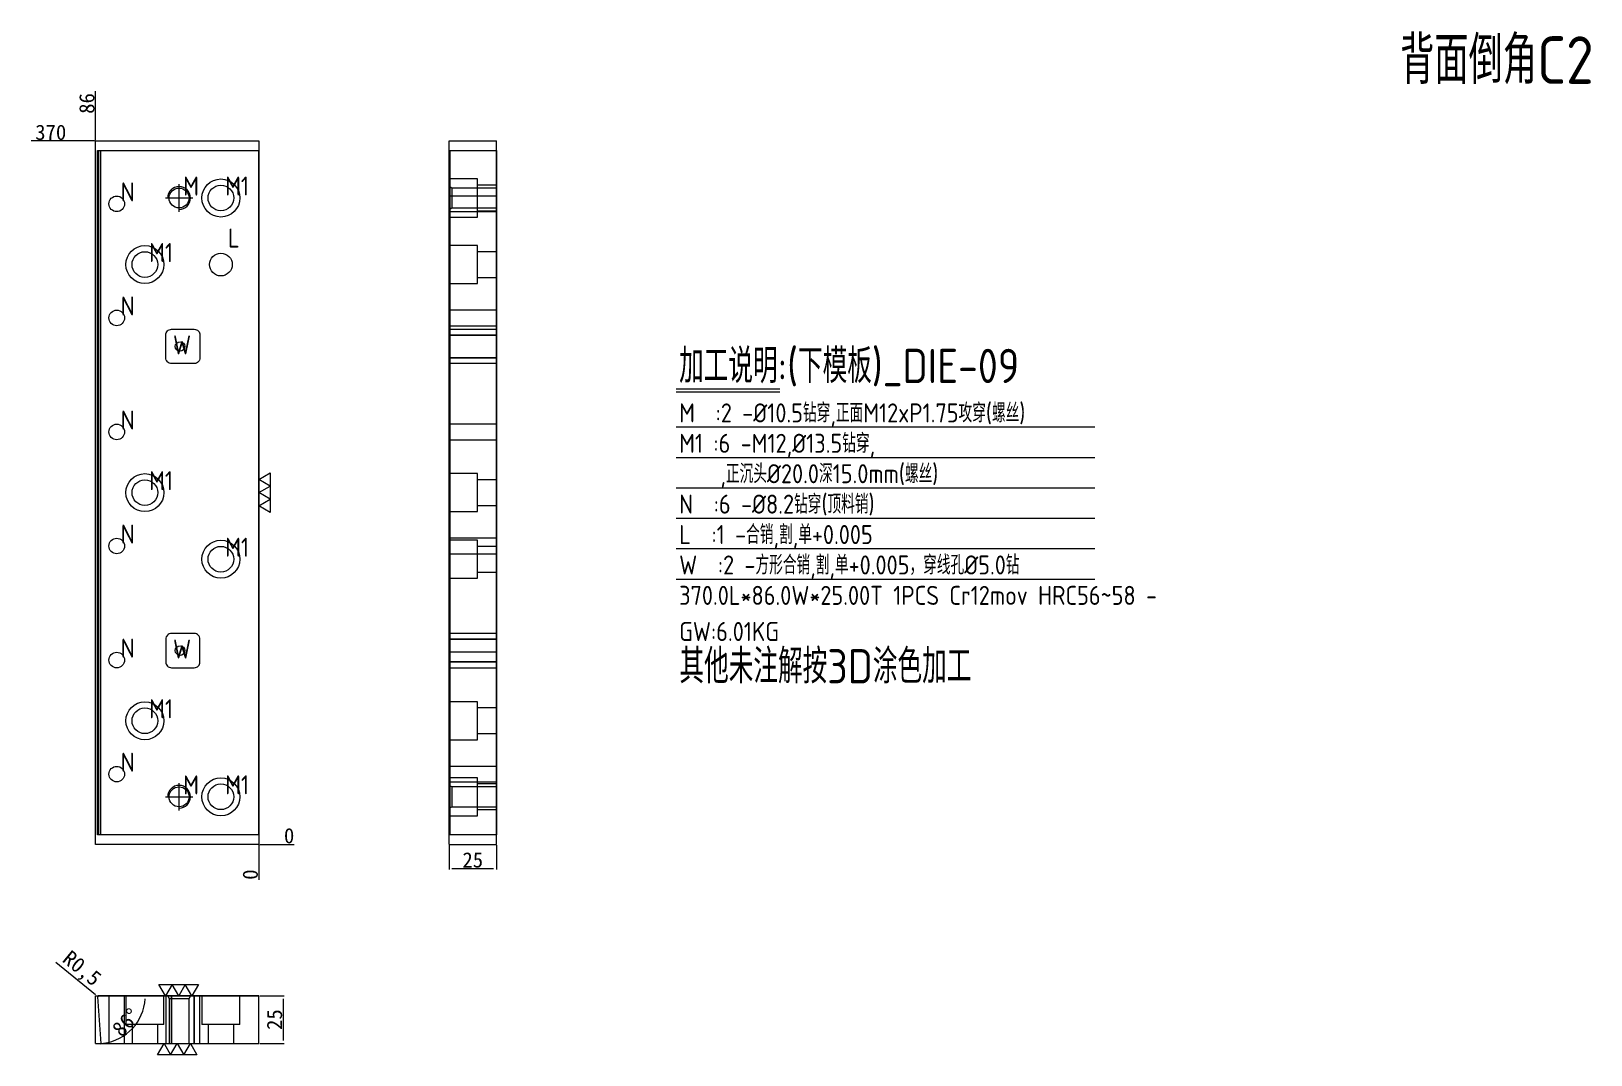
# Model space of a CAD drawing. Header units: millimetres. Extents: x 16454 to 17275, y 44818 to 45356.
import ezdxf

# ---------------------------------------------------------------- set-up
doc = ezdxf.new("R2010")
doc.units = ezdxf.units.MM
doc.linetypes.add('CENTER', pattern=[0])
doc.linetypes.add('DASHED', pattern=[0])
doc.layers.add('DIE', color=7, linetype='Continuous', true_color=0xffffff)
doc.layers.add('U1', color=7, linetype='Continuous', true_color=0xffffff)
doc.layers.add('dim', color=4, linetype='Continuous')
doc.styles.add('_PUG_ERP', font='txt')
doc.styles.add('gbenor', font='gbenor.shx', dxfattribs={"bigfont": 'gbcbig'})
doc.dimstyles.new('_PUG_ERP', dxfattribs={"dimtxt": 8, "dimasz": 1.5, "dimexe": 0.5, "dimexo": 0.5, "dimgap": 0.5, "dimtad": 1, "dimtxsty": '_PUG_ERP', "dimblk": 'CLOSEDBLANK', "dimcen": 0, "dimclrd": 4, "dimclre": 4, "dimclrt": 3, "dimazin": 3, "dimtfac": 1, "dimtmove": 0, "dimatfit": 3, "dimldrblk": 'CLOSEDBLANK', "dimlwd": 9, "dimlwe": 9})

# ---------------------------------------------------------------- blocks, each defined once
blk = doc.blocks.new('*D1266')
at = {"layer": 'Defpoints', "color": 0}
for p in [(16474.92, 45298.21), (16487.67, 45298.21), (16573.67, 44928.21)]:
    blk.add_point(p, dxfattribs=at)
at = {"layer": 'dim', "color": 4, "lineweight": 9}
blk.add_line((16487.17, 45298.21), (16453.85, 45298.21), dxfattribs=at)
at = {"layer": 'dim', "color": 3, "lineweight": 18, "insert": (16464.13, 45302.71), "char_height": 8, "attachment_point": 5, "style": '_PUG_ERP'}
blk.add_mtext('370', dxfattribs=at)
blk = doc.blocks.new('_ClosedBlank')
blk = doc.blocks.new('*D1267')
at = {"layer": 'Defpoints', "color": 0}
for p in [(16573.67, 44928.21), (16573.67, 44928.21), (16586.42, 44928.21)]:
    blk.add_point(p, dxfattribs=at)
at = {"layer": 'dim', "color": 4, "lineweight": 9}
blk.add_line((16574.17, 44928.21), (16592.25, 44928.21), dxfattribs=at)
at = {"layer": 'dim', "color": 3, "lineweight": 18, "insert": (16589.58, 44932.71), "char_height": 8, "attachment_point": 5, "style": '_PUG_ERP'}
blk.add_mtext('0', dxfattribs=at)
blk = doc.blocks.new('*D1268')
at = {"layer": 'Defpoints', "color": 0}
for p in [(16573.67, 44928.21), (16573.67, 44928.21), (16573.67, 44915.46)]:
    blk.add_point(p, dxfattribs=at)
at = {"layer": 'dim', "color": 4, "lineweight": 9}
blk.add_line((16573.67, 44927.71), (16573.67, 44909.63), dxfattribs=at)
at = {"layer": 'dim', "color": 3, "lineweight": 18, "insert": (16569.17, 44912.3), "char_height": 8, "attachment_point": 5, "rotation": 90, "style": '_PUG_ERP'}
blk.add_mtext('0', dxfattribs=at)
blk = doc.blocks.new('*D1269')
at = {"layer": 'Defpoints', "color": 0}
for p in [(16487.67, 45310.96), (16487.67, 45298.21), (16573.67, 44928.21)]:
    blk.add_point(p, dxfattribs=at)
at = {"layer": 'dim', "color": 4, "lineweight": 9}
for p, q in [((16487.67, 45307.96), (16487.67, 45324.41)), ((16487.67, 45304.96), (16487.67, 45307.96)), ((16487.67, 45298.71), (16487.67, 45304.96))]:
    blk.add_line(p, q, dxfattribs=at)
at = {"layer": 'dim', "color": 3, "lineweight": 18, "insert": (16483.17, 45317.94), "char_height": 8, "attachment_point": 5, "rotation": 90, "style": '_PUG_ERP'}
blk.add_mtext('86', dxfattribs=at)
blk = doc.blocks.new('*D1270')
at = {"layer": 'Defpoints', "color": 0}
for p in [(16573.67, 44848.51), (16573.67, 44823.51), (16586.42, 44823.51)]:
    blk.add_point(p, dxfattribs=at)
at = {"layer": 'dim', "color": 4, "lineweight": 9}
for p, q in [((16574.17, 44848.51), (16586.92, 44848.51)), ((16586.42, 44847.01), (16586.42, 44825.01)), ((16574.17, 44823.51), (16586.92, 44823.51))]:
    blk.add_line(p, q, dxfattribs=at)
at = {"layer": 'dim', "color": 3, "lineweight": 18, "insert": (16581.92, 44836.01), "char_height": 8, "attachment_point": 5, "rotation": 90, "style": '_PUG_ERP'}
blk.add_mtext('25', dxfattribs=at)
blk = doc.blocks.new('*D1271')
at = {"layer": 'Defpoints', "color": 0}
for p in [(16673.71, 44928.21), (16698.71, 44928.21), (16698.71, 44915.46)]:
    blk.add_point(p, dxfattribs=at)
at = {"layer": 'dim', "color": 4, "lineweight": 9}
for p, q in [((16673.71, 44927.71), (16673.71, 44914.96)), ((16698.71, 44927.71), (16698.71, 44914.96)), ((16675.21, 44915.46), (16697.21, 44915.46))]:
    blk.add_line(p, q, dxfattribs=at)
at = {"layer": 'dim', "color": 3, "lineweight": 18, "insert": (16686.21, 44919.96), "char_height": 8, "attachment_point": 5, "style": '_PUG_ERP'}
blk.add_mtext('25', dxfattribs=at)
blk = doc.blocks.new('*D1272')
at = {"layer": 'Defpoints', "color": 0}
for p in [(16488.75, 44847.97), (16489.25, 44848.51), (16573.67, 44848.51), (16490.46, 44823.51), (16502.28, 44827.36)]:
    blk.add_point(p, dxfattribs=at)
at = {"layer": 'dim', "color": 4, "lineweight": 9}
blk.add_line((16490.5, 44823.01), (16490.5, 44822.95), dxfattribs=at)
blk.add_arc((16488.72, 44848.51), 25.12, 277.4212, 356.5788, dxfattribs=at)
at = {"layer": 'dim', "color": 3, "lineweight": 18, "insert": (16503.66, 44834.57), "char_height": 8, "attachment_point": 5, "rotation": 47, "style": '_PUG_ERP'}
blk.add_mtext('86%%d', dxfattribs=at)
blk = doc.blocks.new('*D1273')
at = {"layer": 'Defpoints', "color": 0}
for p in [(16488.86, 44848.32), (16489.25, 44848.01)]:
    blk.add_point(p, dxfattribs=at)
at = {"layer": 'dim', "color": 4, "lineweight": 9}
for p, q in [((16466.85, 44866.24), (16487.7, 44849.27)), ((16489.25, 44848.01), (16488.86, 44848.32))]:
    blk.add_line(p, q, dxfattribs=at)
at = {"layer": 'dim', "color": 3, "lineweight": 18, "insert": (16480.01, 44862.31), "char_height": 8, "attachment_point": 5, "rotation": 320.86738, "style": '_PUG_ERP'}
blk.add_mtext('R0,5', dxfattribs=at)

msp = doc.modelspace()

# ---------------------------------------------------------------- linework, layer by layer
at = {"layer": 'DIE', "color": 11, "linetype": 'Continuous', "lineweight": 18}
for p, q in [((16488.753, 45293.212), (16488.753, 44933.212)), ((16488.753, 45293.212), (16489.253, 45293.212)), ((16573.667, 44933.212), (16573.667, 45293.212)), ((16673.71, 44933.212), (16673.71, 45293.212)), ((16673.71, 45293.212), (16698.71, 45293.212)), ((16698.71, 45293.212), (16698.71, 44933.212)), ((16489.253, 44933.212), (16488.753, 44933.212)), ((16698.71, 44933.212), (16673.71, 44933.212)), ((16488.754, 44847.973), (16490.465, 44823.508)), ((16573.667, 44848.508), (16489.253, 44848.508)), ((16573.667, 44823.508), (16573.667, 44848.508)), ((16490.465, 44823.508), (16573.667, 44823.508))]:
    msp.add_line(p, q, dxfattribs=at)
at = {"layer": 'DIE', "color": 155, "linetype": 'DASHED', "lineweight": 13, "ltscale": 0.496227}
for p, q in [((16488.754, 44933.212), (16488.754, 45293.212)), ((16674.245, 44933.212), (16674.245, 45293.212)), ((16673.71, 45196.139), (16698.71, 45196.139)), ((16698.71, 45196.139), (16673.71, 45196.139)), ((16698.71, 45184.139), (16673.71, 45184.139)), ((16673.71, 45184.139), (16698.71, 45184.139)), ((16698.71, 45036.139), (16673.71, 45036.139)), ((16673.71, 45036.139), (16698.71, 45036.139)), ((16673.71, 45024.139), (16698.71, 45024.139)), ((16698.71, 45024.139), (16673.71, 45024.139)), ((16527.667, 44823.508), (16527.667, 44848.508)), ((16527.667, 44848.508), (16527.667, 44823.508)), ((16527.667, 44848.508), (16527.667, 44823.508)), ((16527.667, 44823.508), (16527.667, 44848.508)), ((16539.667, 44848.508), (16539.667, 44823.508)), ((16539.667, 44823.508), (16539.667, 44848.508)), ((16539.667, 44823.508), (16539.667, 44848.508)), ((16539.667, 44848.508), (16539.667, 44823.508))]:
    msp.add_line(p, q, dxfattribs=at)
at = {"layer": 'DIE', "color": 1, "linetype": 'Continuous', "lineweight": 18}
for p, q in [((16489.253, 45293.212), (16573.667, 45293.212)), ((16573.667, 44933.212), (16489.253, 44933.212))]:
    msp.add_line(p, q, dxfattribs=at)
at = {"layer": 'DIE', "color": 155, "linetype": 'Continuous', "lineweight": 18}
msp.add_line((16489.253, 45293.212), (16489.253, 44933.212), dxfattribs=at)
at = {"layer": 'DIE', "color": 11, "linetype": 'DASHED', "lineweight": 13, "ltscale": 0.496227}
for p, q in [((16490.465, 44933.212), (16490.465, 45293.212)), ((16673.71, 45199.139), (16698.71, 45199.139)), ((16698.71, 45181.139), (16673.71, 45181.139)), ((16698.71, 45039.139), (16673.71, 45039.139)), ((16673.71, 45021.139), (16698.71, 45021.139)), ((16542.667, 44823.508), (16542.667, 44848.508))]:
    msp.add_line(p, q, dxfattribs=at)
at = {"layer": 'DIE', "color": 1, "linetype": 'CENTER', "lineweight": 18, "ltscale": 0.496227}
for p, q in [((16531.667, 45261.012), (16531.667, 45275.412)), ((16524.467, 45268.212), (16538.867, 45268.212)), ((16531.667, 44946.012), (16531.667, 44960.412)), ((16524.467, 44953.212), (16538.867, 44953.212))]:
    msp.add_line(p, q, dxfattribs=at)
at = {"layer": 'DIE', "color": 31, "linetype": 'DASHED', "lineweight": 13, "ltscale": 0.496227}
for p, q in [((16688.71, 45278.212), (16673.71, 45278.212)), ((16688.71, 45258.212), (16688.71, 45278.212)), ((16698.71, 45274.965), (16688.71, 45274.965)), ((16698.71, 45269.24), (16673.71, 45269.24)), ((16673.71, 45261.039), (16698.71, 45261.039)), ((16673.71, 45258.212), (16688.71, 45258.212)), ((16688.71, 45261.458), (16698.71, 45261.458)), ((16688.71, 45243.212), (16673.71, 45243.212)), ((16688.71, 45223.212), (16688.71, 45243.212)), ((16698.71, 45239.965), (16688.71, 45239.965)), ((16673.71, 45223.212), (16688.71, 45223.212)), ((16688.71, 45226.458), (16698.71, 45226.458)), ((16698.71, 45209.24), (16673.71, 45209.24)), ((16673.71, 45201.039), (16698.71, 45201.039)), ((16698.71, 45149.24), (16673.71, 45149.24)), ((16673.71, 45141.039), (16698.71, 45141.039)), ((16688.71, 45123.212), (16673.71, 45123.212)), ((16688.71, 45103.212), (16688.71, 45123.212)), ((16698.71, 45119.965), (16688.71, 45119.965)), ((16673.71, 45103.212), (16688.71, 45103.212)), ((16688.71, 45106.458), (16698.71, 45106.458)), ((16698.71, 45089.24), (16673.71, 45089.24)), ((16688.71, 45088.212), (16673.71, 45088.212)), ((16688.71, 45068.212), (16688.71, 45088.212)), ((16698.71, 45084.965), (16688.71, 45084.965)), ((16673.71, 45081.039), (16698.71, 45081.039)), ((16673.71, 45068.212), (16688.71, 45068.212)), ((16688.71, 45071.458), (16698.71, 45071.458)), ((16698.71, 45029.24), (16673.71, 45029.24)), ((16673.71, 45021.039), (16698.71, 45021.039)), ((16688.71, 45003.212), (16673.71, 45003.212)), ((16688.71, 44983.212), (16688.71, 45003.212)), ((16698.71, 44999.965), (16688.71, 44999.965)), ((16688.71, 44986.458), (16698.71, 44986.458)), ((16673.71, 44983.212), (16688.71, 44983.212)), ((16698.71, 44969.24), (16673.71, 44969.24)), ((16688.71, 44963.212), (16673.71, 44963.212)), ((16673.71, 44961.039), (16698.71, 44961.039)), ((16688.71, 44943.212), (16688.71, 44963.212)), ((16698.71, 44959.965), (16688.71, 44959.965)), ((16673.71, 44943.212), (16688.71, 44943.212)), ((16688.71, 44946.458), (16698.71, 44946.458)), ((16494.767, 44848.508), (16494.767, 44823.508)), ((16502.968, 44823.508), (16502.968, 44848.508)), ((16503.667, 44848.508), (16503.667, 44833.508)), ((16523.667, 44833.508), (16523.667, 44848.508)), ((16543.667, 44848.508), (16543.667, 44833.508)), ((16563.667, 44833.508), (16563.667, 44848.508)), ((16513.667, 44833.508), (16503.667, 44833.508)), ((16506.914, 44833.508), (16506.914, 44823.508)), ((16523.667, 44833.508), (16513.667, 44833.508)), ((16520.421, 44823.508), (16520.421, 44833.508)), ((16553.667, 44833.508), (16543.667, 44833.508)), ((16546.914, 44833.508), (16546.914, 44823.508)), ((16563.667, 44833.508), (16553.667, 44833.508)), ((16560.421, 44823.508), (16560.421, 44833.508))]:
    msp.add_line(p, q, dxfattribs=at)
at = {"layer": 'DIE', "color": 5, "linetype": 'DASHED', "lineweight": 13, "ltscale": 0.496227}
for p, q in [((16675.204, 45273.465), (16673.71, 45274.212)), ((16698.71, 45273.465), (16675.204, 45273.465)), ((16675.204, 45273.465), (16675.204, 45262.959)), ((16673.71, 45262.212), (16675.204, 45262.959)), ((16675.204, 45262.959), (16698.71, 45262.959)), ((16675.204, 44958.465), (16673.71, 44959.212)), ((16698.71, 44958.465), (16675.204, 44958.465)), ((16675.204, 44958.465), (16675.204, 44947.959)), ((16673.71, 44947.212), (16675.204, 44947.959)), ((16675.204, 44947.959), (16698.71, 44947.959)), ((16525.667, 44848.508), (16526.414, 44847.014)), ((16526.414, 44847.014), (16526.414, 44823.508)), ((16536.92, 44847.014), (16526.414, 44847.014)), ((16536.92, 44847.014), (16537.667, 44848.508)), ((16536.92, 44823.508), (16536.92, 44847.014))]:
    msp.add_line(p, q, dxfattribs=at)
at = {"layer": 'DIE', "color": 1, "linetype": 'DASHED', "lineweight": 13, "ltscale": 0.496227}
msp.add_line((16524.667, 44848.508), (16524.667, 44823.508), dxfattribs=at)
at = {"layer": 'DIE', "color": 1, "lineweight": 18}
for points in [[(16527.667, 45199.139), (16539.667, 45199.139, -0.4142136), (16542.667, 45196.139), (16542.667, 45184.139, -0.4142136), (16539.667, 45181.139), (16527.667, 45181.139, -0.4142136), (16524.667, 45184.139), (16524.667, 45196.139, -0.4142136)], [(16539.667, 45039.139), (16527.667, 45039.139, 0.4142136), (16524.667, 45036.139), (16524.667, 45024.139, 0.4142136), (16527.667, 45021.139), (16539.667, 45021.139, 0.4142136), (16542.667, 45024.139), (16542.667, 45036.139, 0.4142136)]]:
    msp.add_lwpolyline(points, format="xyb", close=True, dxfattribs=at)
at = {"layer": 'DIE', "color": 42, "linetype": 'Continuous', "lineweight": 18}
for centre, radius in [((16531.667, 45268.212), 5.253), ((16553.667, 45268.212), 10), ((16553.667, 45268.212), 6.753), ((16498.867, 45265.139), 4.101), ((16513.667, 45233.212), 10), ((16513.667, 45233.212), 6.753), ((16498.867, 45205.139), 4.101), ((16532.167, 45190.112), 2.5), ((16498.867, 45145.139), 4.101), ((16513.667, 45113.212), 10), ((16513.667, 45113.212), 6.753), ((16498.867, 45085.139), 4.101), ((16553.667, 45078.212), 10), ((16553.667, 45078.212), 6.753), ((16498.867, 45025.139), 4.101), ((16532.167, 45030.112), 2.5), ((16513.667, 44993.212), 10), ((16513.667, 44993.212), 6.753), ((16498.867, 44965.139), 4.101), ((16553.667, 44953.212), 10), ((16553.667, 44953.212), 6.753), ((16531.667, 44953.212), 5.253)]:
    msp.add_circle(centre, radius, dxfattribs=at)
at = {"layer": 'DIE', "color": 1, "lineweight": 18}
msp.add_circle((16553.667, 45233.212), 6, dxfattribs=at)
at = {"layer": 'DIE', "color": 42, "linetype": 'Continuous', "lineweight": 18}
for centre in [(16531.667, 45268.212), (16531.667, 44953.212)]:
    msp.add_arc(centre, 6, 270, 180, dxfattribs=at)
at = {"layer": 'DIE', "color": 11, "linetype": 'Continuous', "lineweight": 18}
msp.add_arc((16489.253, 44848.008), 0.5, 90, 184, dxfattribs=at)
at = {"layer": 'dim', "color": 252, "linetype": 'DASHED', "lineweight": 18, "ltscale": 0.496227}
for p, q in [((16673.71, 45298.212), (16698.71, 45298.212)), ((16673.71, 44928.212), (16673.71, 45298.212)), ((16698.71, 44928.212), (16698.71, 45298.212)), ((16673.71, 44928.212), (16698.71, 44928.212)), ((16487.667, 44848.508), (16573.667, 44848.508)), ((16487.667, 44823.508), (16487.667, 44848.508)), ((16573.667, 44823.508), (16573.667, 44848.508)), ((16487.667, 44823.508), (16573.667, 44823.508))]:
    msp.add_line(p, q, dxfattribs=at)
at = {"layer": 'dim', "color": 8, "linetype": 'Continuous', "lineweight": 18}
for p, q in [((16793.325, 45167.779), (16847.757, 45167.779)), ((16793.325, 45166.279), (16847.757, 45166.279)), ((16793.325, 45147.779), (17013.645, 45147.779)), ((16793.325, 45131.779), (17013.645, 45131.779)), ((16793.325, 45115.779), (17013.645, 45115.779)), ((16793.325, 45099.779), (17013.645, 45099.779)), ((16793.325, 45083.779), (17013.645, 45083.779)), ((16793.325, 45067.779), (17013.645, 45067.779))]:
    msp.add_line(p, q, dxfattribs=at)
at = {"layer": 'dim', "color": 252, "lineweight": 18}
msp.add_lwpolyline([(16487.667, 44928.212), (16487.667, 45298.212), (16573.667, 45298.212), (16573.667, 44928.212)], close=True, dxfattribs=at)
at = {"layer": 'dim', "lineweight": 18}
for points in [[(16579.667, 45102.82), (16573.667, 45106.284), (16579.667, 45109.748), (16573.667, 45113.212), (16579.667, 45116.676), (16573.667, 45120.14), (16579.667, 45123.604), (16579.667, 45102.82)], [(16541.852, 44854.508), (16538.388, 44848.508), (16534.924, 44854.508), (16531.46, 44848.508), (16527.996, 44854.508), (16524.532, 44848.508), (16521.068, 44854.508), (16541.852, 44854.508)], [(16520.275, 44817.508), (16523.739, 44823.508), (16527.203, 44817.508), (16530.667, 44823.508), (16534.131, 44817.508), (16537.595, 44823.508), (16541.059, 44817.508), (16520.275, 44817.508)]]:
    msp.add_lwpolyline(points, close=True, dxfattribs=at)

# ---------------------------------------------------------------- texts
at = {"layer": 'dim', "color": 4, "lineweight": 18, "style": 'gbenor'}
for s, height, p in [('M', 10, (16533.812, 45269.477)), ('M1', 10, (16555.892, 45269.517)), ('N', 10, (16500.974, 45266.385)), ('L', 10, (16557.385, 45242.148)), ('M1', 10, (16515.892, 45234.517)), ('N', 10, (16500.974, 45206.385)), ('W', 10, (16528.474, 45185.944)), ('加工说明:(下模板)_DIE-09', 18, (16794.803, 45170.886)), ('N', 10, (16500.974, 45146.385)), ('M  :2 -%%c10.5钻穿,正面M12xP1.75攻穿(螺丝)', 10, (16794.825, 45150.172)), ('M1 :6 -M12,%%c13.5钻穿,', 10, (16794.825, 45134.172)), ('M1', 10, (16515.892, 45114.517)), ('    ,正沉头%%c20.0深15.0mm(螺丝)', 10, (16794.825, 45118.172)), ('N  :6 -%%c8.2钻穿(顶料销)', 10, (16794.825, 45102.172)), ('N', 10, (16500.974, 45086.385)), ('M1', 10, (16555.892, 45079.517)), ('370.0L*86.0W*25.00T 1PCS Cr12mov HRC56~58 - ', 10, (16794.825, 45054.172)), ('GW:6.01KG ', 10, (16794.825, 45035.172)), ('N', 10, (16500.974, 45026.385)), ('W', 10, (16528.474, 45025.944)), ('M1', 10, (16515.892, 44994.517)), ('N', 10, (16500.974, 44966.385)), ('M', 10, (16533.812, 44954.477)), ('M1', 10, (16555.892, 44954.517))]:
    msp.add_text(s, height=height, dxfattribs=at).set_placement(p)
at = {"layer": 'dim', "color": 1, "lineweight": 18, "style": 'gbenor'}
for s, p in [('L  :1 -合销,割,单+0.005', (16794.825, 45086.172)), ('W  :2 -方形合销,割,单+0.005，穿线孔%%c5.0钻', (16794.825, 45070.172))]:
    msp.add_text(s, height=10, dxfattribs=at).set_placement(p)
at = {"layer": 'dim', "color": 21, "lineweight": 18, "style": 'gbenor'}
msp.add_text('其他未注解按3D涂色加工', height=18, dxfattribs=at).set_placement((16794.993, 45012.886))
at = {"layer": 'U1', "color": 3, "lineweight": 18, "style": 'gbenor'}
msp.add_text('背面倒角C2', height=25, dxfattribs=at).set_placement((17174.248, 45328.26))

# ---------------------------------------------------------------- dimensions: what is measured, and where the dimension line sits
at = {"layer": 'dim', "lineweight": 18}
for feature_location, offset, dtype, origin, picture, middle in [((16487.667, 45298.212), (0, 12.75), 1, (16573.667, 44928.212), '*D1269', (16483.167, 45317.938)), ((16487.667, 45298.212), (-12.75, 0), 0, (16573.667, 44928.212), '*D1266', (16464.131, 45302.712)), ((16573.667024209, 44928.21191989), (12.75, 0), 0, (16573.667024209, 44928.21191989), '*D1267', (16589.583690875, 44932.71191989)), ((16573.667024209, 44928.21191989), (0, -12.75), 1, (16573.667024209, 44928.21191989), '*D1268', (16569.167024209, 44912.295253223))]:
    dim = msp.add_ordinate_dim(feature_location=feature_location, offset=offset, dtype=dtype, origin=origin, dimstyle='_PUG_ERP', dxfattribs=at)
    dim.commit()
    dim.dimension.update_dxf_attribs({"geometry": picture, "text_midpoint": middle})
dim = msp.add_linear_dim(base=(16698.71, 44915.462), p1=(16673.71, 44928.212), p2=(16698.71, 44928.212), dimstyle='_PUG_ERP', dxfattribs=at)
dim.commit()
dim.dimension.update_dxf_attribs({"geometry": '*D1271', "text_midpoint": (16686.21, 44919.962)})
dim = msp.add_radius_dim(center=(16489.253, 44848.008), mpoint=(16488.865, 44848.323), dimstyle='_PUG_ERP', dxfattribs=at)
dim.commit()
dim.dimension.update_dxf_attribs({"geometry": '*D1273', "text_midpoint": (16480.015, 44862.307)})
dim = msp.add_angular_dim_2l(base=(16502.278, 44827.357), line1=((16573.667, 44848.508), (16489.253, 44848.508)), line2=((16488.754, 44847.973), (16490.465, 44823.508)), dimstyle='_PUG_ERP', dxfattribs=at)
dim.commit()
dim.dimension.update_dxf_attribs({"geometry": '*D1272', "text_midpoint": (16503.661, 44834.572)})
dim = msp.add_linear_dim(base=(16586.417, 44823.508), p1=(16573.667, 44848.508), p2=(16573.667, 44823.508), angle=90, dimstyle='_PUG_ERP', dxfattribs=at)
dim.commit()
dim.dimension.update_dxf_attribs({"geometry": '*D1270', "text_midpoint": (16581.917, 44836.008)})

doc.saveas('drawing.dxf')
